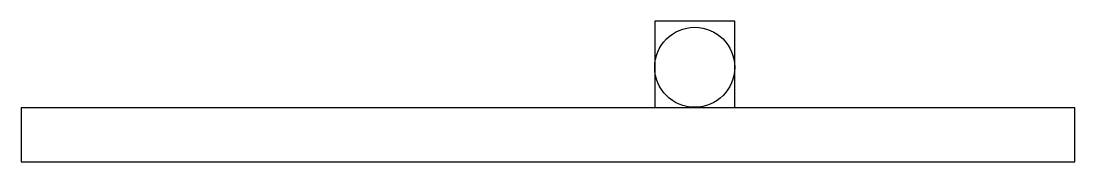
# Model space of a CAD drawing. Header units: millimetres. Extents: x -79 to 0, y -2.5 to 8.1.
import ezdxf

# ---------------------------------------------------------------- set-up
doc = ezdxf.new("R2010")
doc.units = ezdxf.units.MM
doc.layers.get('0').update_dxf_attribs({"linetype": 'CONTINUOUS'})

msp = doc.modelspace()

# ---------------------------------------------------------------- linework, layer by layer
msp.add_line((-25.5, 1.6), (-31.5, 1.6))
msp.add_lwpolyline([(0, -2.45), (0, 1.6), (-25.5, 1.6), (-25.5, 8.1), (-31.5, 8.1), (-31.5, 1.6), (-42.5, 1.6), (-57.5, 1.6), (-67.7, 1.6), (-75.2, 1.6), (-79, 1.6), (-79, -2.45)], close=True)
msp.add_circle((-28.5, 4.64), 3)

doc.saveas('drawing.dxf')
